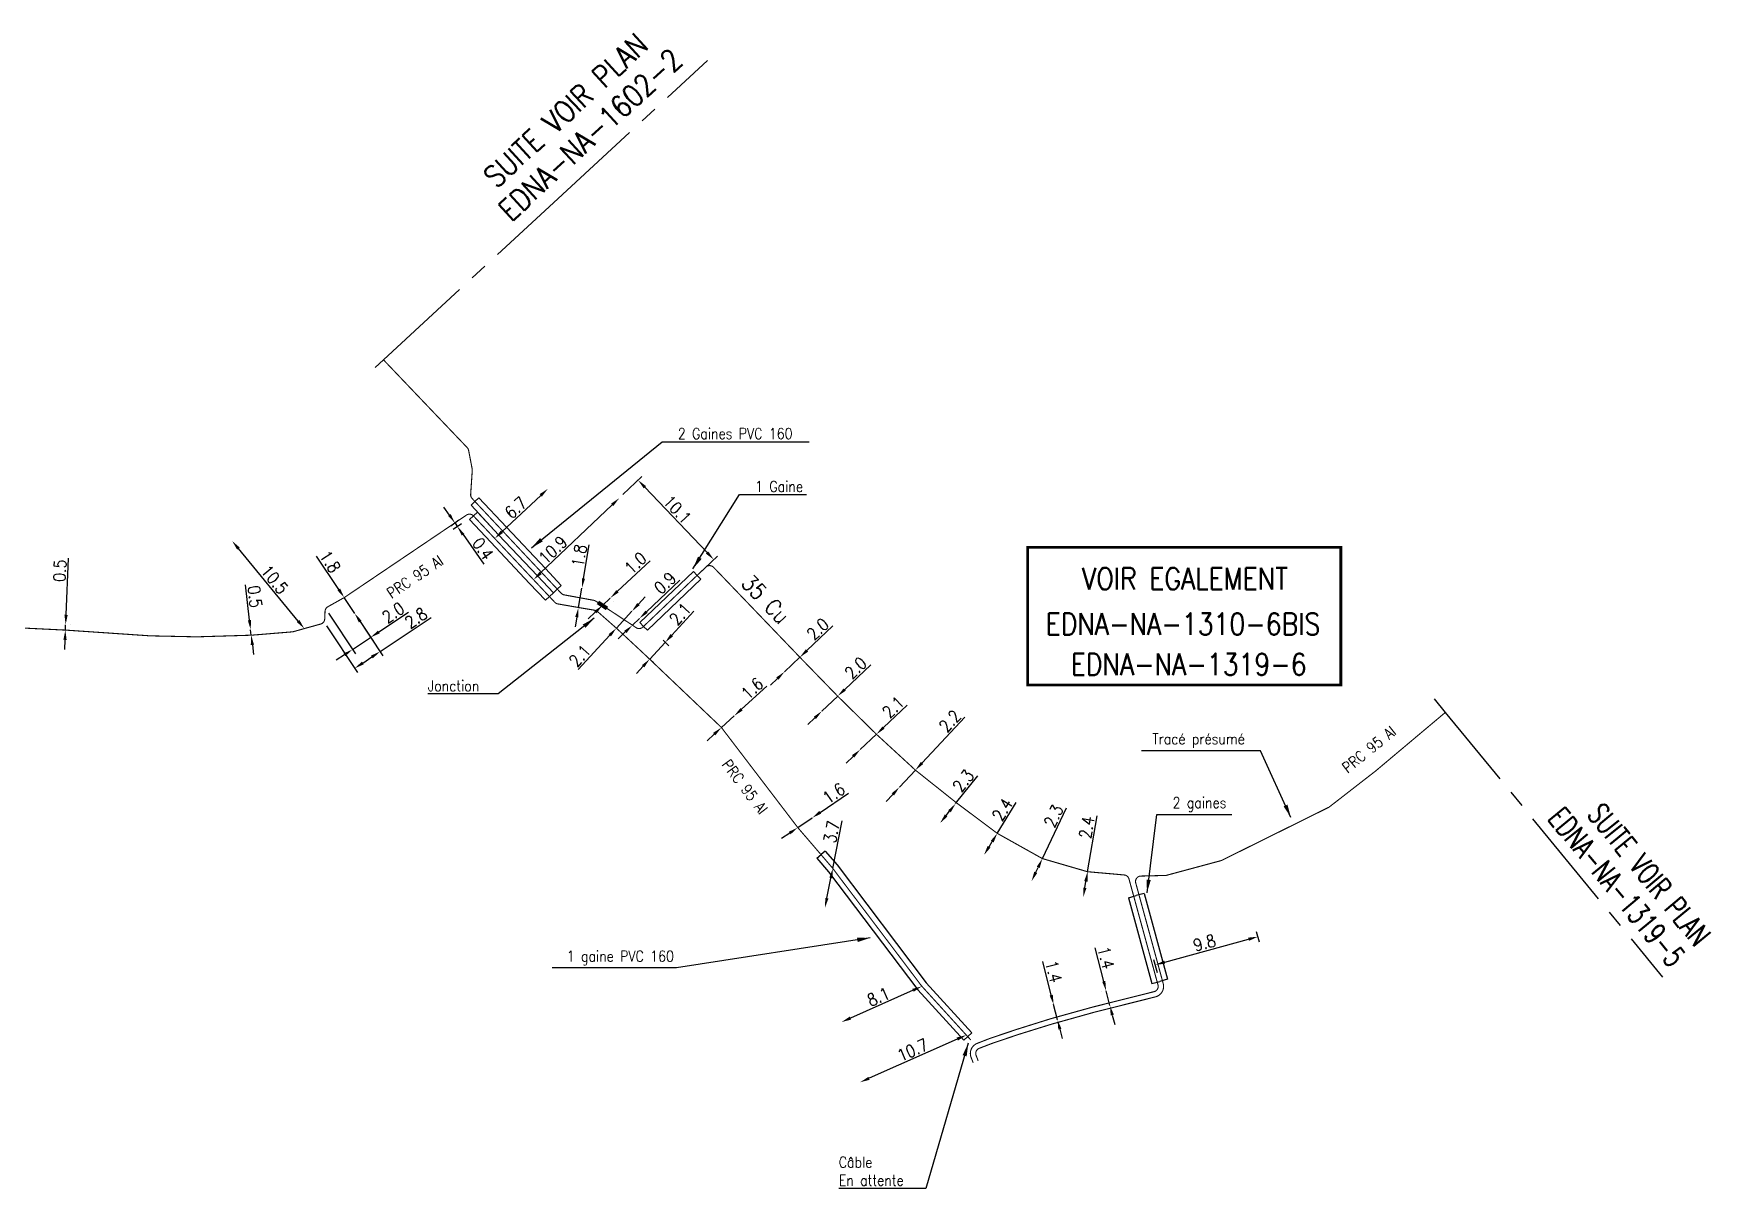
# Model space of a CAD drawing. Header units: millimetres. Extents: x 184004 to 185003, y 127000 to 127739.
# Drawn here: x 184156.8 to 184311.2, y 127439.4 to 127545.7 of the extents above; entities that cross this region are included whole.
import ezdxf
from ezdxf.enums import TextEntityAlignment as Align

# ---------------------------------------------------------------- set-up
doc = ezdxf.new("R2010")
doc.units = ezdxf.units.MM
doc.header["$PDMODE"] = 34
doc.linetypes.add('CENTER2', pattern=[28.575, 19.05, -3.175, 3.175, -3.175])
doc.layers.get('0').update_dxf_attribs({"linetype": 'CONTINUOUS'})
doc.layers.get('Defpoints').update_dxf_attribs({"linetype": 'CONTINUOUS'})
for name, color, linetype in [('M_120', 5, 'M_ST_13'), ('M_300', 7, 'CONTINUOUS'), ('M_400', 7, 'CONTINUOUS'), ('M_930', 7, 'CONTINUOUS')]:
    doc.layers.add(name, color=color, linetype=linetype)
doc.styles.get("Standard").update_dxf_attribs({"font": 'romans.shx', "width": 0.85})
doc.linetypes.add('M_ST_13', pattern='A,5,-0.3,["oo",Standard,S=1.5,R=0,X=0,Y=-0.5],-3', length=8.3)
doc.dimstyles.get("Standard").update_dxf_attribs({"dimtxt": 1.5, "dimasz": 1.2, "dimexe": 0.625, "dimexo": 0.625, "dimgap": 0.25, "dimtad": 1, "dimdec": 1, "dimzin": 0, "dimdsep": 46, "dimtxsty": 'Standard', "dimcen": -0.5, "dimadec": 0, "dimazin": 0, "dimtfac": 1, "dimtdec": 1, "dimtmove": 0, "dimatfit": 3, "dimfxl": 1, "dimtolj": 1, "dimtzin": 0, "dimarcsym": 0})

# ---------------------------------------------------------------- blocks, each defined once
blk = doc.blocks.new('M_300_03')
at = {"color": 0, "linetype": 'Continuous'}
blk.add_solid([(-0.5, 0.1875), (-0.5, -0.1875), (0.5, 0.1875), (0.5, -0.1875)], dxfattribs=at)
at = {"color": 0, "linetype": 'Continuous', "width": 0.75, "flags": 3}
for tag, p in [('DEF_LEG', (0, -5)), ('DEF_COUP', (0, -7.5)), ('DEF_TYPE', (0, -10))]:
    blk.add_attdef(tag, text='', height=1.2, dxfattribs=at).set_placement(p, align=Align.MIDDLE)
blk = doc.blocks.new('*D0')
at = {"layer": 'Defpoints', "color": 0, "linetype": 'Continuous', "transparency": 16777216}
for p in [(184209.87, 127493.71), (184209.87, 127493.71), (184209.15, 127493.03)]:
    blk.add_point(p, dxfattribs=at)
at = {"layer": 'M_120', "color": 0, "linetype": 'Continuous', "lineweight": -2, "transparency": 16777216}
for p, q in [((184210.53, 127494.33), (184213.53, 127497.15)), ((184209.15, 127493.03), (184209.87, 127493.71)), ((184208.49, 127492.41), (184207.83, 127491.79)), ((184209.47, 127492.68), (184209.47, 127492.68)), ((184210.19, 127493.37), (184210.19, 127493.37))]:
    blk.add_line(p, q, dxfattribs=at)
at = {"layer": 'M_120', "color": 0, "linetype": 'Continuous', "transparency": 16777216}
for points in [[(184210.43, 127494.44), (184210.63, 127494.22), (184209.87, 127493.71)], [(184208.39, 127492.52), (184208.59, 127492.3), (184209.15, 127493.03)]]:
    blk.add_solid(points, dxfattribs=at)
at = {"layer": 'M_120', "color": 0, "linetype": 'Continuous', "transparency": 16777216, "insert": (184212.2, 127496.93), "char_height": 1.125, "attachment_point": 5, "rotation": 43.2666}
blk.add_mtext('\\A1;1.0', dxfattribs=at)
blk = doc.blocks.new('*D1')
at = {"layer": 'Defpoints', "color": 0, "linetype": 'Continuous', "transparency": 16777216}
for p in [(184211.91, 127491.21), (184212.56, 127491.83), (184212.56, 127491.83)]:
    blk.add_point(p, dxfattribs=at)
at = {"layer": 'M_120', "color": 0, "linetype": 'Continuous', "lineweight": -2, "transparency": 16777216}
for p, q in [((184213.21, 127492.45), (184216.27, 127495.36)), ((184211.25, 127490.59), (184210.6, 127489.97)), ((184211.91, 127491.21), (184212.56, 127491.83))]:
    blk.add_line(p, q, dxfattribs=at)
at = {"layer": 'M_120', "color": 0, "linetype": 'Continuous', "transparency": 16777216}
for points in [[(184213.11, 127492.56), (184213.31, 127492.34), (184212.56, 127491.83)], [(184211.15, 127490.7), (184211.36, 127490.48), (184211.91, 127491.21)]]:
    blk.add_solid(points, dxfattribs=at)
at = {"layer": 'M_120', "color": 0, "linetype": 'Continuous', "transparency": 16777216, "insert": (184214.91, 127495.1), "char_height": 1.125, "attachment_point": 5, "rotation": 43.5839}
blk.add_mtext('\\A1;0.9', dxfattribs=at)
blk = doc.blocks.new('*D2')
at = {"layer": 'Defpoints', "color": 0, "linetype": 'Continuous', "transparency": 16777216}
for p in [(184227.33, 127488.26), (184225.91, 127486.92), (184225.91, 127486.92)]:
    blk.add_point(p, dxfattribs=at)
at = {"layer": 'M_120', "color": 0, "linetype": 'Continuous', "lineweight": -2, "transparency": 16777216}
for p, q in [((184227.98, 127488.88), (184230.36, 127491.14)), ((184225.91, 127486.92), (184227.33, 127488.26)), ((184225.26, 127486.3), (184224.61, 127485.68))]:
    blk.add_line(p, q, dxfattribs=at)
at = {"layer": 'M_120', "color": 0, "linetype": 'Continuous', "transparency": 16777216}
for points in [[(184227.88, 127488.99), (184228.09, 127488.77), (184227.33, 127488.26)], [(184225.16, 127486.41), (184225.36, 127486.19), (184225.91, 127486.92)]]:
    blk.add_solid(points, dxfattribs=at)
at = {"layer": 'M_120', "color": 0, "linetype": 'Continuous', "transparency": 16777216, "insert": (184228.98, 127490.86), "char_height": 1.125, "attachment_point": 5, "rotation": 43.4682}
blk.add_mtext('\\A1;2.0', dxfattribs=at)
blk = doc.blocks.new('*D3')
at = {"layer": 'Defpoints', "color": 0, "linetype": 'Continuous', "transparency": 16777216}
for p in [(184230.81, 127484.68), (184229.36, 127483.3), (184229.36, 127483.3)]:
    blk.add_point(p, dxfattribs=at)
at = {"layer": 'M_120', "color": 0, "linetype": 'Continuous', "lineweight": -2, "transparency": 16777216}
for p, q in [((184231.47, 127485.3), (184233.85, 127487.55)), ((184229.36, 127483.3), (184230.81, 127484.68)), ((184228.71, 127482.68), (184228.06, 127482.06))]:
    blk.add_line(p, q, dxfattribs=at)
at = {"layer": 'M_120', "color": 0, "linetype": 'Continuous', "transparency": 16777216}
for points in [[(184231.36, 127485.4), (184231.57, 127485.19), (184230.81, 127484.68)], [(184228.61, 127482.79), (184228.81, 127482.57), (184229.36, 127483.3)]]:
    blk.add_solid(points, dxfattribs=at)
at = {"layer": 'M_120', "color": 0, "linetype": 'Continuous', "transparency": 16777216, "insert": (184232.47, 127487.28), "char_height": 1.125, "attachment_point": 5, "rotation": 43.4682}
blk.add_mtext('\\A1;2.0', dxfattribs=at)
blk = doc.blocks.new('*D4')
at = {"layer": 'Defpoints', "color": 0, "linetype": 'Continuous', "transparency": 16777216}
for p in [(184234.38, 127481.17), (184232.89, 127479.76), (184232.89, 127479.76)]:
    blk.add_point(p, dxfattribs=at)
at = {"layer": 'M_120', "color": 0, "linetype": 'Continuous', "lineweight": -2, "transparency": 16777216}
for p, q in [((184235.03, 127481.79), (184237.21, 127483.85)), ((184232.89, 127479.76), (184234.38, 127481.17)), ((184232.24, 127479.14), (184231.58, 127478.52))]:
    blk.add_line(p, q, dxfattribs=at)
at = {"layer": 'M_120', "color": 0, "linetype": 'Continuous', "transparency": 16777216}
for points in [[(184234.93, 127481.89), (184235.13, 127481.68), (184234.38, 127481.17)], [(184232.13, 127479.25), (184232.34, 127479.03), (184232.89, 127479.76)]]:
    blk.add_solid(points, dxfattribs=at)
at = {"layer": 'M_120', "color": 0, "linetype": 'Continuous', "transparency": 16777216, "insert": (184235.93, 127483.67), "char_height": 1.125, "attachment_point": 5, "rotation": 43.4682}
blk.add_mtext('\\A1;2.1', dxfattribs=at)
blk = doc.blocks.new('*D5')
at = {"layer": 'Defpoints', "color": 0, "linetype": 'Continuous', "transparency": 16777216}
for p in [(184237.97, 127477.87), (184236.5, 127476.3), (184236.5, 127476.3)]:
    blk.add_point(p, dxfattribs=at)
at = {"layer": 'M_120', "color": 0, "linetype": 'Continuous', "lineweight": -2, "transparency": 16777216}
for p, q in [((184238.58, 127478.53), (184242.51, 127482.75)), ((184236.5, 127476.3), (184237.97, 127477.87)), ((184235.89, 127475.64), (184235.27, 127474.98))]:
    blk.add_line(p, q, dxfattribs=at)
at = {"layer": 'M_120', "color": 0, "linetype": 'Continuous', "transparency": 16777216}
for points in [[(184238.47, 127478.63), (184238.69, 127478.43), (184237.97, 127477.87)], [(184235.78, 127475.74), (184236, 127475.54), (184236.5, 127476.3)]]:
    blk.add_solid(points, dxfattribs=at)
at = {"layer": 'M_120', "color": 0, "linetype": 'Continuous', "transparency": 16777216, "insert": (184241.15, 127482.39), "char_height": 1.125, "attachment_point": 5, "rotation": 47.0204}
blk.add_mtext('\\A1;2.2', dxfattribs=at)
blk = doc.blocks.new('*D6')
at = {"layer": 'Defpoints', "color": 0, "linetype": 'Continuous', "transparency": 16777216}
for p in [(184241.67, 127474.79), (184240.24, 127472.99), (184240.24, 127472.99)]:
    blk.add_point(p, dxfattribs=at)
at = {"layer": 'M_120', "color": 0, "linetype": 'Continuous', "lineweight": -2, "transparency": 16777216}
for p, q in [((184241.67, 127474.79), (184243.71, 127477.35)), ((184240.8, 127473.69), (184241.11, 127474.08))]:
    blk.add_line(p, q, dxfattribs=at)
at = {"layer": 'M_120', "color": 0, "linetype": 'Continuous', "transparency": 16777216}
for points in [[(184240.68, 127473.79), (184240.92, 127473.6), (184240.24, 127472.99)], [(184241, 127474.18), (184241.23, 127473.99), (184241.67, 127474.79)]]:
    blk.add_solid(points, dxfattribs=at)
at = {"layer": 'M_120', "color": 0, "linetype": 'Continuous', "transparency": 16777216, "insert": (184242.39, 127476.89), "char_height": 1.125, "attachment_point": 5, "rotation": 51.4926}
blk.add_mtext('\\A1;2.3', dxfattribs=at)
blk = doc.blocks.new('*D7')
at = {"layer": 'Defpoints', "color": 0, "linetype": 'Continuous', "transparency": 16777216}
for p in [(184245.51, 127472.05), (184244.28, 127470.05), (184244.28, 127470.05)]:
    blk.add_point(p, dxfattribs=at)
at = {"layer": 'M_120', "color": 0, "linetype": 'Continuous', "lineweight": -2, "transparency": 16777216}
for p, q in [((184245.51, 127472.05), (184247.25, 127474.89)), ((184244.75, 127470.82), (184245.04, 127471.29))]:
    blk.add_line(p, q, dxfattribs=at)
at = {"layer": 'M_120', "color": 0, "linetype": 'Continuous', "transparency": 16777216}
for points in [[(184244.91, 127471.37), (184245.17, 127471.21), (184245.51, 127472.05)], [(184244.62, 127470.9), (184244.88, 127470.74), (184244.28, 127470.05)]]:
    blk.add_solid(points, dxfattribs=at)
at = {"layer": 'M_120', "color": 0, "linetype": 'Continuous', "transparency": 16777216, "insert": (184245.98, 127474.25), "char_height": 1.125, "attachment_point": 5, "rotation": 58.4213}
blk.add_mtext('\\A1;2.4', dxfattribs=at)
blk = doc.blocks.new('*D8')
at = {"layer": 'Defpoints', "color": 0, "linetype": 'Continuous', "transparency": 16777216}
for p in [(184249.66, 127469.73), (184248.67, 127467.65), (184248.67, 127467.65)]:
    blk.add_point(p, dxfattribs=at)
at = {"layer": 'M_120', "color": 0, "linetype": 'Continuous', "lineweight": -2, "transparency": 16777216}
for p, q in [((184249.66, 127469.73), (184251.89, 127474.4)), ((184249.05, 127468.47), (184249.27, 127468.92))]:
    blk.add_line(p, q, dxfattribs=at)
at = {"layer": 'M_120', "color": 0, "linetype": 'Continuous', "transparency": 16777216}
for points in [[(184249.14, 127468.98), (184249.41, 127468.85), (184249.66, 127469.73)], [(184248.92, 127468.53), (184249.19, 127468.4), (184248.67, 127467.65)]]:
    blk.add_solid(points, dxfattribs=at)
at = {"layer": 'M_120', "color": 0, "linetype": 'Continuous', "transparency": 16777216, "insert": (184250.7, 127473.65), "char_height": 1.125, "attachment_point": 5, "rotation": 64.4255}
blk.add_mtext('\\A1;2.3', dxfattribs=at)
blk = doc.blocks.new('*D9')
at = {"layer": 'Defpoints', "color": 0, "linetype": 'Continuous', "transparency": 16777216}
for p in [(184253.82, 127468.52), (184253.42, 127466.15), (184253.42, 127466.15)]:
    blk.add_point(p, dxfattribs=at)
at = {"layer": 'M_120', "color": 0, "linetype": 'Continuous', "lineweight": -2, "transparency": 16777216}
for p, q in [((184253.82, 127468.52), (184254.7, 127473.67)), ((184253.57, 127467.04), (184253.67, 127467.63))]:
    blk.add_line(p, q, dxfattribs=at)
at = {"layer": 'M_120', "color": 0, "linetype": 'Continuous', "transparency": 16777216}
for points in [[(184253.52, 127467.66), (184253.82, 127467.6), (184253.82, 127468.52)], [(184253.42, 127467.06), (184253.72, 127467.01), (184253.42, 127466.15)]]:
    blk.add_solid(points, dxfattribs=at)
at = {"layer": 'M_120', "color": 0, "linetype": 'Continuous', "transparency": 16777216, "insert": (184253.75, 127472.6), "char_height": 1.125, "attachment_point": 5, "rotation": 80.34}
blk.add_mtext('\\A1;2.4', dxfattribs=at)
blk = doc.blocks.new('*D10')
at = {"layer": 'Defpoints', "color": 0, "linetype": 'Continuous', "transparency": 16777216}
for p in [(184212.43, 127504.56), (184210.7, 127502.91), (184217.66, 127495.6)]:
    blk.add_point(p, dxfattribs=at)
at = {"layer": 'M_120', "color": 0, "linetype": 'Continuous', "lineweight": -2, "transparency": 16777216}
for p, q in [((184211.04, 127503.24), (184212.77, 127504.89)), ((184218.78, 127497.9), (184213.05, 127503.91)), ((184218, 127495.92), (184219.74, 127497.57))]:
    blk.add_line(p, q, dxfattribs=at)
at = {"layer": 'M_120', "color": 0, "linetype": 'Continuous', "transparency": 16777216}
for points in [[(184213.16, 127504.02), (184212.95, 127503.81), (184212.43, 127504.56)], [(184218.89, 127498), (184218.67, 127497.8), (184219.4, 127497.25)]]:
    blk.add_solid(points, dxfattribs=at)
at = {"layer": 'M_120', "color": 0, "linetype": 'Continuous', "transparency": 16777216, "insert": (184216.05, 127501.86), "char_height": 1.125, "attachment_point": 5, "rotation": 313.5839}
blk.add_mtext('\\A1;10.1', dxfattribs=at)
blk = doc.blocks.new('*D11')
at = {"layer": 'Defpoints', "color": 0, "linetype": 'Continuous', "transparency": 16777216}
for p in [(184250.7, 127456.29), (184250.7, 127456.29), (184251.05, 127454.9)]:
    blk.add_point(p, dxfattribs=at)
at = {"layer": 'M_120', "color": 0, "linetype": 'Continuous', "lineweight": -2, "transparency": 16777216}
for p, q in [((184250.48, 127457.16), (184249.69, 127460.25)), ((184251.05, 127454.9), (184250.7, 127456.29)), ((184251.27, 127454.03), (184251.5, 127453.16))]:
    blk.add_line(p, q, dxfattribs=at)
at = {"layer": 'M_120', "color": 0, "linetype": 'Continuous', "transparency": 16777216}
for points in [[(184250.62, 127457.2), (184250.33, 127457.12), (184250.7, 127456.29)], [(184251.42, 127454.07), (184251.13, 127453.99), (184251.05, 127454.9)]]:
    blk.add_solid(points, dxfattribs=at)
at = {"layer": 'M_120', "color": 0, "linetype": 'Continuous', "transparency": 16777216, "insert": (184250.7, 127459.33), "char_height": 1.125, "attachment_point": 5, "rotation": 284.2939}
blk.add_mtext('\\A1;1.4', dxfattribs=at)
blk = doc.blocks.new('*D12')
at = {"layer": 'Defpoints', "color": 0, "linetype": 'Continuous', "transparency": 16777216}
for p in [(184255.53, 127457.56), (184255.53, 127457.56), (184255.88, 127456.2)]:
    blk.add_point(p, dxfattribs=at)
at = {"layer": 'M_120', "color": 0, "linetype": 'Continuous', "lineweight": -2, "transparency": 16777216}
for p, q in [((184255.31, 127458.43), (184254.52, 127461.52)), ((184255.08, 127457.45), (184255.08, 127457.45)), ((184255.88, 127456.2), (184255.53, 127457.56)), ((184256.1, 127455.33), (184256.32, 127454.46))]:
    blk.add_line(p, q, dxfattribs=at)
at = {"layer": 'M_120', "color": 0, "linetype": 'Continuous', "transparency": 16777216}
for points in [[(184255.46, 127458.47), (184255.17, 127458.4), (184255.53, 127457.56)], [(184256.25, 127455.37), (184255.96, 127455.29), (184255.88, 127456.2)]]:
    blk.add_solid(points, dxfattribs=at)
at = {"layer": 'M_120', "color": 0, "linetype": 'Continuous', "transparency": 16777216, "insert": (184255.53, 127460.6), "char_height": 1.125, "attachment_point": 5, "rotation": 284.2939}
blk.add_mtext('\\A1;1.4', dxfattribs=at)
blk = doc.blocks.new('*D13')
at = {"layer": 'Defpoints', "color": 0, "linetype": 'Continuous', "transparency": 16777216}
for p in [(184269.52, 127462.54), (184269.78, 127461.58), (184260.39, 127458.74)]:
    blk.add_point(p, dxfattribs=at)
at = {"layer": 'M_120', "color": 0, "linetype": 'Continuous', "lineweight": -2, "transparency": 16777216}
for p, q in [((184269.66, 127462.03), (184269.39, 127462.99)), ((184260.93, 127460.19), (184268.65, 127462.3)), ((184260.27, 127459.2), (184259.94, 127460.41))]:
    blk.add_line(p, q, dxfattribs=at)
at = {"layer": 'M_120', "color": 0, "linetype": 'Continuous', "transparency": 16777216}
for points in [[(184268.61, 127462.45), (184268.69, 127462.16), (184269.52, 127462.54)], [(184260.89, 127460.34), (184260.97, 127460.05), (184260.06, 127459.95)]]:
    blk.add_solid(points, dxfattribs=at)
at = {"layer": 'M_120', "color": 0, "linetype": 'Continuous', "transparency": 16777216, "insert": (184264.59, 127461.97), "char_height": 1.125, "attachment_point": 5, "rotation": 15.3145}
blk.add_mtext('\\A1;9.8', dxfattribs=at)
blk = doc.blocks.new('*D66')
at = {"layer": 'Defpoints', "color": 0, "linetype": 'Continuous', "transparency": 16777216}
for p in [(184238.57, 127457.97), (184231.17, 127454.68), (184231.17, 127454.68)]:
    blk.add_point(p, dxfattribs=at)
at = {"layer": 'M_120', "color": 0, "linetype": 'Continuous', "lineweight": -2, "transparency": 16777216}
blk.add_line((184237.75, 127457.61), (184231.99, 127455.05), dxfattribs=at)
at = {"layer": 'M_120', "color": 0, "linetype": 'Continuous', "transparency": 16777216}
for points in [[(184237.68, 127457.74), (184237.81, 127457.47), (184238.57, 127457.97)], [(184231.93, 127455.19), (184232.05, 127454.91), (184231.17, 127454.68)]]:
    blk.add_solid(points, dxfattribs=at)
at = {"layer": 'M_120', "color": 0, "linetype": 'Continuous', "transparency": 16777216, "insert": (184234.56, 127457.01), "char_height": 1.125, "attachment_point": 5, "rotation": 23.9561}
blk.add_mtext('\\A1;8.1', dxfattribs=at)
blk = doc.blocks.new('*D67')
at = {"layer": 'Defpoints', "color": 0, "linetype": 'Continuous', "transparency": 16777216}
for p in [(184230.36, 127468.83), (184229.64, 127465.2), (184229.64, 127465.2)]:
    blk.add_point(p, dxfattribs=at)
at = {"layer": 'M_120', "color": 0, "linetype": 'Continuous', "lineweight": -2, "transparency": 16777216}
for p, q in [((184230.36, 127468.83), (184231.23, 127473.21)), ((184229.81, 127466.08), (184230.18, 127467.94))]:
    blk.add_line(p, q, dxfattribs=at)
at = {"layer": 'M_120', "color": 0, "linetype": 'Continuous', "transparency": 16777216}
for points in [[(184230.04, 127467.97), (184230.33, 127467.91), (184230.36, 127468.83)], [(184229.67, 127466.11), (184229.96, 127466.05), (184229.64, 127465.2)]]:
    blk.add_solid(points, dxfattribs=at)
at = {"layer": 'M_120', "color": 0, "linetype": 'Continuous', "transparency": 16777216, "insert": (184230.26, 127472.19), "char_height": 1.125, "attachment_point": 5, "rotation": 78.7528}
blk.add_mtext('\\A1;3.7', dxfattribs=at)
blk = doc.blocks.new('*D68')
at = {"layer": 'Defpoints', "color": 0, "linetype": 'Continuous', "transparency": 16777216}
for p in [(184228.46, 127473.48), (184228.46, 127473.48), (184227.14, 127472.58)]:
    blk.add_point(p, dxfattribs=at)
at = {"layer": 'M_120', "color": 0, "linetype": 'Continuous', "lineweight": -2, "transparency": 16777216}
for p, q in [((184229.21, 127473.98), (184231.81, 127475.74)), ((184227.14, 127472.58), (184228.46, 127473.48)), ((184226.39, 127472.08), (184225.64, 127471.58))]:
    blk.add_line(p, q, dxfattribs=at)
at = {"layer": 'M_120', "color": 0, "linetype": 'Continuous', "transparency": 16777216}
for points in [[(184229.12, 127474.11), (184229.29, 127473.86), (184228.46, 127473.48)], [(184226.31, 127472.2), (184226.47, 127471.96), (184227.14, 127472.58)]]:
    blk.add_solid(points, dxfattribs=at)
at = {"layer": 'M_120', "color": 0, "linetype": 'Continuous', "transparency": 16777216, "insert": (184230.46, 127475.73), "char_height": 1.125, "attachment_point": 5, "rotation": 34.023}
blk.add_mtext('\\A1;1.6', dxfattribs=at)
blk = doc.blocks.new('*D69')
at = {"layer": 'Defpoints', "color": 0, "linetype": 'Continuous', "transparency": 16777216}
for p in [(184221.29, 127482.87), (184221.29, 127482.87), (184220.11, 127481.79)]:
    blk.add_point(p, dxfattribs=at)
at = {"layer": 'M_120', "color": 0, "linetype": 'Continuous', "lineweight": -2, "transparency": 16777216}
for p, q in [((184221.96, 127483.47), (184224.28, 127485.59)), ((184220.11, 127481.79), (184221.29, 127482.87)), ((184219.44, 127481.19), (184218.78, 127480.58))]:
    blk.add_line(p, q, dxfattribs=at)
at = {"layer": 'M_120', "color": 0, "linetype": 'Continuous', "transparency": 16777216}
for points in [[(184221.86, 127483.58), (184222.06, 127483.36), (184221.29, 127482.87)], [(184219.34, 127481.3), (184219.54, 127481.07), (184220.11, 127481.79)]]:
    blk.add_solid(points, dxfattribs=at)
at = {"layer": 'M_120', "color": 0, "linetype": 'Continuous', "transparency": 16777216, "insert": (184222.95, 127485.39), "char_height": 1.125, "attachment_point": 5, "rotation": 42.2802}
blk.add_mtext('\\A1;1.6', dxfattribs=at)
blk = doc.blocks.new('*D70')
at = {"layer": 'Defpoints', "color": 0, "linetype": 'Continuous', "transparency": 16777216}
for p in [(184242.66, 127453.48), (184232.88, 127449.14), (184232.88, 127449.14)]:
    blk.add_point(p, dxfattribs=at)
at = {"layer": 'M_120', "color": 0, "linetype": 'Continuous', "lineweight": -2, "transparency": 16777216}
blk.add_line((184241.83, 127453.12), (184233.7, 127449.51), dxfattribs=at)
at = {"layer": 'M_120', "color": 0, "linetype": 'Continuous', "transparency": 16777216}
for points in [[(184241.77, 127453.26), (184241.89, 127452.98), (184242.66, 127453.48)], [(184233.64, 127449.64), (184233.76, 127449.37), (184232.88, 127449.14)]]:
    blk.add_solid(points, dxfattribs=at)
at = {"layer": 'M_120', "color": 0, "linetype": 'Continuous', "transparency": 16777216, "insert": (184237.71, 127452.11), "char_height": 1.125, "attachment_point": 5, "rotation": 23.9561}
blk.add_mtext('\\A1;10.7', dxfattribs=at)
blk = doc.blocks.new('*D71')
at = {"layer": 'Defpoints', "color": 0, "linetype": 'Continuous', "transparency": 16777216}
for p in [(184214.38, 127490.13), (184214.93, 127489.63), (184212.96, 127488.59)]:
    blk.add_point(p, dxfattribs=at)
at = {"layer": 'M_120', "color": 0, "linetype": 'Continuous', "lineweight": -2, "transparency": 16777216}
for p, q in [((184215.54, 127490.3), (184217.57, 127492.51)), ((184213.5, 127488.09), (184214.93, 127489.63)), ((184214.73, 127489.82), (184215.27, 127489.32)), ((184212.89, 127487.43), (184212.28, 127486.76)), ((184213.3, 127488.27), (184213.85, 127487.77))]:
    blk.add_line(p, q, dxfattribs=at)
at = {"layer": 'M_120', "color": 0, "linetype": 'Continuous', "transparency": 16777216}
for points in [[(184215.42, 127490.4), (184215.65, 127490.19), (184214.93, 127489.63)], [(184212.78, 127487.53), (184213, 127487.33), (184213.5, 127488.09)]]:
    blk.add_solid(points, dxfattribs=at)
at = {"layer": 'M_120', "color": 0, "linetype": 'Continuous', "transparency": 16777216, "insert": (184216.31, 127492.24), "char_height": 1.125, "attachment_point": 5, "rotation": 47.36}
blk.add_mtext('\\A1;2.1', dxfattribs=at)
blk = doc.blocks.new('*D72')
at = {"layer": 'Defpoints', "color": 0, "linetype": 'Continuous', "transparency": 16777216}
for p in [(184211.86, 127492.49), (184211.86, 127492.49), (184210.43, 127490.94)]:
    blk.add_point(p, dxfattribs=at)
at = {"layer": 'M_120', "color": 0, "linetype": 'Continuous', "lineweight": -2, "transparency": 16777216}
for p, q in [((184212.46, 127493.15), (184213.07, 127493.81)), ((184211.86, 127492.49), (184210.43, 127490.94)), ((184209.82, 127490.28), (184206.91, 127487.12))]:
    blk.add_line(p, q, dxfattribs=at)
at = {"layer": 'M_120', "color": 0, "linetype": 'Continuous', "transparency": 16777216}
for points in [[(184212.35, 127493.25), (184212.57, 127493.05), (184211.86, 127492.49)], [(184209.71, 127490.38), (184209.93, 127490.18), (184210.43, 127490.94)]]:
    blk.add_solid(points, dxfattribs=at)
at = {"layer": 'M_120', "color": 0, "linetype": 'Continuous', "transparency": 16777216, "insert": (184207.07, 127488.4), "char_height": 1.125, "attachment_point": 5, "rotation": 47.36}
blk.add_mtext('\\A1;2.1', dxfattribs=at)
blk = doc.blocks.new('*D73')
at = {"layer": 'Defpoints', "color": 0, "linetype": 'Continuous', "transparency": 16777216}
for p in [(184204.12, 127503.77), (184204.12, 127503.77), (184199.23, 127499.19)]:
    blk.add_point(p, dxfattribs=at)
at = {"layer": 'M_120', "color": 0, "linetype": 'Continuous', "lineweight": -2, "transparency": 16777216}
blk.add_line((184199.89, 127499.81), (184203.47, 127503.16), dxfattribs=at)
at = {"layer": 'M_120', "color": 0, "linetype": 'Continuous', "transparency": 16777216}
for points in [[(184203.36, 127503.27), (184203.57, 127503.05), (184204.12, 127503.77)], [(184199.79, 127499.92), (184199.99, 127499.7), (184199.23, 127499.19)]]:
    blk.add_solid(points, dxfattribs=at)
at = {"layer": 'M_120', "color": 0, "linetype": 'Continuous', "transparency": 16777216, "insert": (184201.16, 127502.03), "char_height": 1.125, "attachment_point": 5, "rotation": 43.098}
blk.add_mtext('\\A1;6.7', dxfattribs=at)
blk = doc.blocks.new('*D74')
at = {"layer": 'Defpoints', "color": 0, "linetype": 'Continuous', "transparency": 16777216}
for p in [(184210.7, 127502.91), (184210.7, 127502.91), (184202.8, 127495.4)]:
    blk.add_point(p, dxfattribs=at)
at = {"layer": 'M_120', "color": 0, "linetype": 'Continuous', "lineweight": -2, "transparency": 16777216}
blk.add_line((184203.45, 127496.02), (184210.05, 127502.29), dxfattribs=at)
at = {"layer": 'M_120', "color": 0, "linetype": 'Continuous', "transparency": 16777216}
for points in [[(184209.94, 127502.4), (184210.15, 127502.18), (184210.7, 127502.91)], [(184203.35, 127496.13), (184203.56, 127495.91), (184202.8, 127495.4)]]:
    blk.add_solid(points, dxfattribs=at)
at = {"layer": 'M_120', "color": 0, "linetype": 'Continuous', "transparency": 16777216, "insert": (184204.59, 127498.14), "char_height": 1.125, "attachment_point": 5, "rotation": 43.5839}
blk.add_mtext('\\A1;10.9', dxfattribs=at)
blk = doc.blocks.new('*D75')
at = {"layer": 'Defpoints', "color": 0, "linetype": 'Continuous', "transparency": 16777216}
for p in [(184196.32, 127501.14), (184195.79, 127500.28), (184196.55, 127500.81)]:
    blk.add_point(p, dxfattribs=at)
at = {"layer": 'M_120', "color": 0, "linetype": 'Continuous', "lineweight": -2, "transparency": 16777216}
for p, q in [((184195.05, 127501.35), (184194.54, 127502.09)), ((184195.93, 127500.87), (184195.18, 127500.34)), ((184196.16, 127500.54), (184195.41, 127500.02)), ((184195.57, 127500.61), (184195.79, 127500.28)), ((184196.31, 127499.55), (184198.21, 127496.82))]:
    blk.add_line(p, q, dxfattribs=at)
at = {"layer": 'M_120', "color": 0, "linetype": 'Continuous', "transparency": 16777216}
for points in [[(184195.17, 127501.44), (184194.93, 127501.27), (184195.57, 127500.61)], [(184196.43, 127499.63), (184196.19, 127499.46), (184195.79, 127500.28)]]:
    blk.add_solid(points, dxfattribs=at)
at = {"layer": 'M_120', "color": 0, "linetype": 'Continuous', "transparency": 16777216, "insert": (184198.13, 127498.24), "char_height": 1.125, "attachment_point": 5, "rotation": 304.8504}
blk.add_mtext('\\A1;0.4', dxfattribs=at)
blk = doc.blocks.new('*D76')
at = {"layer": 'Defpoints', "color": 0, "linetype": 'Continuous', "transparency": 16777216}
for p in [(184185.37, 127493.75), (184186.33, 127492.3), (184186.33, 127492.3)]:
    blk.add_point(p, dxfattribs=at)
at = {"layer": 'M_120', "color": 0, "linetype": 'Continuous', "lineweight": -2, "transparency": 16777216}
for p, q in [((184184.87, 127494.5), (184182.82, 127497.58)), ((184186.33, 127492.3), (184185.37, 127493.75)), ((184186.83, 127491.55), (184187.33, 127490.8))]:
    blk.add_line(p, q, dxfattribs=at)
at = {"layer": 'M_120', "color": 0, "linetype": 'Continuous', "transparency": 16777216}
for points in [[(184184.99, 127494.59), (184184.74, 127494.42), (184185.37, 127493.75)], [(184186.96, 127491.63), (184186.71, 127491.46), (184186.33, 127492.3)]]:
    blk.add_solid(points, dxfattribs=at)
at = {"layer": 'M_120', "color": 0, "linetype": 'Continuous', "transparency": 16777216, "insert": (184184.07, 127497.06), "char_height": 1.125, "attachment_point": 5, "rotation": 303.5998}
blk.add_mtext('\\A1;1.8', dxfattribs=at)
blk = doc.blocks.new('*D77')
at = {"layer": 'Defpoints', "color": 0, "linetype": 'Continuous', "transparency": 16777216}
for p in [(184183.66, 127492.71), (184186.33, 127492.3), (184187.8, 127490.09)]:
    blk.add_point(p, dxfattribs=at)
at = {"layer": 'M_120', "color": 0, "linetype": 'Continuous', "lineweight": -2, "transparency": 16777216}
for p, q in [((184183.92, 127492.32), (184186.39, 127488.59)), ((184186.59, 127491.91), (184188.06, 127489.7)), ((184188.55, 127490.59), (184191.28, 127492.4)), ((184186.14, 127488.98), (184187.8, 127490.09)), ((184185.39, 127488.48), (184184.64, 127487.98))]:
    blk.add_line(p, q, dxfattribs=at)
at = {"layer": 'M_120', "color": 0, "linetype": 'Continuous', "transparency": 16777216}
for points in [[(184188.47, 127490.71), (184188.63, 127490.46), (184187.8, 127490.09)], [(184185.3, 127488.61), (184185.47, 127488.36), (184186.14, 127488.98)]]:
    blk.add_solid(points, dxfattribs=at)
at = {"layer": 'M_120', "color": 0, "linetype": 'Continuous', "transparency": 16777216, "insert": (184189.88, 127492.37), "char_height": 1.125, "attachment_point": 5, "rotation": 33.5998}
blk.add_mtext('\\A1;2.0', dxfattribs=at)
blk = doc.blocks.new('*D78')
at = {"layer": 'Defpoints', "color": 0, "linetype": 'Continuous', "transparency": 16777216}
for p in [(184186.33, 127492.3), (184183.48, 127491.53), (184188.67, 127488.79)]:
    blk.add_point(p, dxfattribs=at)
at = {"layer": 'M_120', "color": 0, "linetype": 'Continuous', "lineweight": -2, "transparency": 16777216}
for p, q in [((184186.59, 127491.91), (184188.93, 127488.39)), ((184188.67, 127488.79), (184193.38, 127491.91)), ((184183.74, 127491.14), (184186.59, 127486.85)), ((184187.08, 127487.73), (184187.92, 127488.29))]:
    blk.add_line(p, q, dxfattribs=at)
at = {"layer": 'M_120', "color": 0, "linetype": 'Continuous', "transparency": 16777216}
for points in [[(184187.83, 127488.41), (184188, 127488.16), (184188.67, 127488.79)], [(184187, 127487.86), (184187.17, 127487.61), (184186.33, 127487.24)]]:
    blk.add_solid(points, dxfattribs=at)
at = {"layer": 'M_120', "color": 0, "linetype": 'Continuous', "transparency": 16777216, "insert": (184191.97, 127491.88), "char_height": 1.125, "attachment_point": 5, "rotation": 33.5998}
blk.add_mtext('\\A1;2.8', dxfattribs=at)
blk = doc.blocks.new('*D79')
at = {"layer": 'Defpoints', "color": 0, "linetype": 'Continuous', "transparency": 16777216}
for p in [(184175.05, 127498.96), (184175.05, 127498.96), (184181.69, 127490.9)]:
    blk.add_point(p, dxfattribs=at)
at = {"layer": 'M_120', "color": 0, "linetype": 'Continuous', "lineweight": -2, "transparency": 16777216}
blk.add_line((184181.12, 127491.59), (184175.62, 127498.27), dxfattribs=at)
at = {"layer": 'M_120', "color": 0, "linetype": 'Continuous', "transparency": 16777216}
for points in [[(184175.74, 127498.36), (184175.5, 127498.17), (184175.05, 127498.96)], [(184181.24, 127491.69), (184181, 127491.5), (184181.69, 127490.9)]]:
    blk.add_solid(points, dxfattribs=at)
at = {"layer": 'M_120', "color": 0, "linetype": 'Continuous', "transparency": 16777216, "insert": (184178.95, 127495.41), "char_height": 1.125, "attachment_point": 5, "rotation": 309.4901}
blk.add_mtext('\\A1;10.5', dxfattribs=at)
blk = doc.blocks.new('*D80')
at = {"layer": 'Defpoints', "color": 0, "linetype": 'Continuous', "transparency": 16777216}
for p in [(184176.75, 127490.79), (184176.75, 127490.79), (184176.8, 127490.29)]:
    blk.add_point(p, dxfattribs=at)
at = {"layer": 'M_120', "color": 0, "linetype": 'Continuous', "lineweight": -2, "transparency": 16777216}
for p, q in [((184176.64, 127491.68), (184176.26, 127494.94)), ((184176.8, 127490.29), (184176.75, 127490.79)), ((184176.91, 127489.4), (184177.01, 127488.5))]:
    blk.add_line(p, q, dxfattribs=at)
at = {"layer": 'M_120', "color": 0, "linetype": 'Continuous', "transparency": 16777216}
for points in [[(184176.79, 127491.7), (184176.49, 127491.66), (184176.75, 127490.79)], [(184177.06, 127489.41), (184176.76, 127489.38), (184176.8, 127490.29)]]:
    blk.add_solid(points, dxfattribs=at)
at = {"layer": 'M_120', "color": 0, "linetype": 'Continuous', "transparency": 16777216, "insert": (184177.15, 127493.84), "char_height": 1.125, "attachment_point": 5, "rotation": 276.6311}
blk.add_mtext('\\A1;0.5', dxfattribs=at)
blk = doc.blocks.new('*D81')
at = {"layer": 'Defpoints', "color": 0, "linetype": 'Continuous', "transparency": 16777216}
for p in [(184159.69, 127490.76), (184159.71, 127491.26), (184159.71, 127491.26)]:
    blk.add_point(p, dxfattribs=at)
at = {"layer": 'M_120', "color": 0, "linetype": 'Continuous', "lineweight": -2, "transparency": 16777216}
for p, q in [((184159.75, 127492.16), (184159.97, 127497.39)), ((184159.69, 127490.76), (184159.71, 127491.26)), ((184160.16, 127490.74), (184160.16, 127490.74)), ((184160.18, 127491.24), (184160.18, 127491.24)), ((184159.65, 127489.86), (184159.61, 127488.96))]:
    blk.add_line(p, q, dxfattribs=at)
at = {"layer": 'M_120', "color": 0, "linetype": 'Continuous', "transparency": 16777216}
for points in [[(184159.6, 127492.17), (184159.9, 127492.15), (184159.71, 127491.26)], [(184159.5, 127489.87), (184159.8, 127489.86), (184159.69, 127490.76)]]:
    blk.add_solid(points, dxfattribs=at)
at = {"layer": 'M_120', "color": 0, "linetype": 'Continuous', "transparency": 16777216, "insert": (184159.17, 127496.23), "char_height": 1.125, "attachment_point": 5, "rotation": 87.569}
blk.add_mtext('\\A1;0.5', dxfattribs=at)
blk = doc.blocks.new('*D121')
at = {"layer": 'Defpoints', "color": 0, "linetype": 'Continuous', "transparency": 16777216}
for p in [(184207.25, 127494.62), (184207.25, 127494.62), (184206.94, 127492.84)]:
    blk.add_point(p, dxfattribs=at)
at = {"layer": 'M_120', "color": 0, "linetype": 'Continuous', "lineweight": -2, "transparency": 16777216}
for p, q in [((184207.4, 127495.5), (184207.92, 127498.6)), ((184206.94, 127492.84), (184207.25, 127494.62)), ((184206.79, 127491.95), (184206.64, 127491.07))]:
    blk.add_line(p, q, dxfattribs=at)
at = {"layer": 'M_120', "color": 0, "linetype": 'Continuous', "transparency": 16777216}
for points in [[(184207.25, 127495.53), (184207.54, 127495.48), (184207.25, 127494.62)], [(184206.64, 127491.98), (184206.94, 127491.93), (184206.94, 127492.84)]]:
    blk.add_solid(points, dxfattribs=at)
at = {"layer": 'M_120', "color": 0, "linetype": 'Continuous', "transparency": 16777216, "insert": (184207, 127497.62), "char_height": 1.125, "attachment_point": 5, "rotation": 80.3379}
blk.add_mtext('\\A1;1.8', dxfattribs=at)

msp = doc.modelspace()

# ---------------------------------------------------------------- linework, layer by layer
at = {"layer": 'M_120'}
msp.add_lwpolyline([(184188.98, 127515.64, 0.1, 0.1, 0), (184196.69, 127507.56, 0.1, 0.1, -0.144363), (184196.82, 127507.31, 0.1, 0.1, 0), (184197.15, 127505.6, 0.1, 0.1, -0.064061), (184197.16, 127505.48, 0.1, 0.1, 0), (184197.01, 127503.25, 0.1, 0.1, 0.208295), (184197.15, 127502.87, 0.1, 0.1, 0), (184197.41, 127502.59, 0.1, 0.1, 0), (184199.96, 127499.88, 0.1, 0.1, 0), (184203.53, 127496.08, 0.1, 0.1, 0), (184204.99, 127494.53, 0.1, 0.1, 0), (184205.35, 127494.15, 0.1, 0.1, 0.160084), (184205.63, 127494, 0.1, 0.1, 0), (184208.36, 127493.5, 0.1, 0.1, -0.100373), (184208.54, 127493.42, 0.1, 0.1, 0), (184209.15, 127493.03, 0.1, 0.1, 0), (184211.91, 127491.21, 0.1, 0.1, 0), (184212.25, 127490.98, 0.1, 0.1, 0.348638), (184212.87, 127491.04, 0.1, 0.1, 0), (184218.67, 127496.56, 0.1, 0.1, -0.412931), (184219.38, 127496.54, 0.1, 0.1, 0), (184227.33, 127488.26, 0.1, 0.1, 0), (184230.81, 127484.68, 0.1, 0.1, 0), (184234.38, 127481.17, 0.1, 0.1, 0), (184237.97, 127477.87, 0.1, 0.1, 0), (184241.74, 127474.87, 0.1, 0.1, 0), (184245.51, 127472.05, 0.1, 0.1, 0), (184249.66, 127469.73, 0.1, 0.1, 0), (184253.82, 127468.52, 0.1, 0.1, 0), (184256.21, 127468.31, 0.1, 0.1, 0), (184257.2, 127468.22, 0.1, 0.1, -0.313692), (184257.64, 127467.85, 0.1, 0.1, 0), (184260.31, 127458.1, 0.1, 0.1, -0.420474), (184259.95, 127457.48, 0.1, 0.1, 0), (184254.29, 127456.06, 0.1, 0.1, 0), (184250.37, 127454.97, 0.1, 0.1, 0), (184247.31, 127454.01, 0.1, 0.1, 0), (184244.84, 127453.18, 0.1, 0.1, 0), (184243.66, 127452.72, 0.1, 0.1, 0.414214), (184243.1, 127451.42, 0.1, 0.1, 0), (184243.29, 127450.94, 0, 0, 0)], format="xyseb", dxfattribs=at)
at = {"layer": 'M_120', "const_width": 0.1}
for points in [[(184243.07, 127453.03), (184242.79, 127453.34), (184242.66, 127453.48), (184238.58, 127457.96, -0.022807), (184238.55, 127457.99), (184230.37, 127468.81, 0.015378), (184230.35, 127468.84), (184229.28, 127470.09), (184227.14, 127472.58), (184220.13, 127481.76, 0.039627), (184220.08, 127481.82), (184212.96, 127488.59), (184210.43, 127490.94), (184208.69, 127492.47, 0.138517), (184208.44, 127492.59), (184206.94, 127492.84), (184205.04, 127493.17, -0.163259), (184204.76, 127493.32), (184204.26, 127493.85), (184202.8, 127495.4), (184199.23, 127499.19), (184197.27, 127501.27), (184197.27, 127501.27, 0.367601), (184196.63, 127501.35), (184196.32, 127501.14), (184185.38, 127493.76, -0.021228), (184185.34, 127493.74), (184183.86, 127492.91, 0.260103), (184183.6, 127492.5), (184183.57, 127491.78, -0.323335), (184183.21, 127491.32), (184181.69, 127490.9), (184180.7, 127490.62, -0.048484), (184180.6, 127490.6), (184176.82, 127490.29, -0.012847), (184176.79, 127490.29), (184171.8, 127490.14, -0.012951), (184171.77, 127490.14), (184167.53, 127490.23, -0.01146), (184167.51, 127490.23), (184159.7, 127490.76, 0.00477), (184159.69, 127490.76), (184144.1, 127491.52)], [(184243.75, 127451.12), (184243.56, 127451.61, -0.414214), (184243.84, 127452.26), (184245.01, 127452.71), (184247.46, 127453.54), (184250.52, 127454.49), (184254.42, 127455.58), (184260.07, 127457, 0.420474), (184260.79, 127458.23), (184258.26, 127467.49, -0.487003), (184258.73, 127468.12), (184261.06, 127468.18), (184266.15, 127469.55), (184276.06, 127474.46), (184280.35, 127477.79), (184286.77, 127483.18)]]:
    msp.add_lwpolyline(points, format="xyb", dxfattribs=at)
at = {"layer": 'M_400', "color": 7, "linetype": 'CONTINUOUS'}
for p, q in [((184197.77, 127502.93), (184197.41, 127502.59)), ((184197.77, 127502.93), (184200.32, 127500.22)), ((184196.91, 127500.93), (184197.27, 127501.27)), ((184197.05, 127502.25), (184197.41, 127502.59)), ((184197.05, 127502.25), (184199.59, 127499.54)), ((184197.64, 127501.62), (184197.27, 127501.27)), ((184197.64, 127501.62), (184199.59, 127499.54)), ((184196.91, 127500.93), (184198.87, 127498.85)), ((184200.32, 127500.22), (184203.89, 127496.43)), ((184198.87, 127498.85), (184202.44, 127495.05)), ((184199.59, 127499.54), (184203.17, 127495.74)), ((184199.59, 127499.54), (184203.17, 127495.74)), ((184202.44, 127495.05), (184203.9, 127493.5)), ((184203.17, 127495.74), (184204.63, 127494.19)), ((184203.17, 127495.74), (184204.63, 127494.19)), ((184203.89, 127496.43), (184205.35, 127494.87)), ((184212.6, 127491.47), (184217.53, 127496.16)), ((184213.29, 127490.74), (184218.22, 127495.44)), ((184217.53, 127496.16), (184217.87, 127495.8)), ((184218.22, 127495.44), (184217.87, 127495.8)), ((184203.9, 127493.5), (184204.26, 127493.85)), ((184204.63, 127494.19), (184204.26, 127493.85)), ((184204.63, 127494.19), (184204.99, 127494.53)), ((184205.35, 127494.87), (184204.99, 127494.53)), ((184212.6, 127491.47), (184212.94, 127491.1)), ((184213.29, 127490.74), (184212.94, 127491.1)), ((184229.66, 127470.42), (184229.28, 127470.09)), ((184229.66, 127470.42), (184230.75, 127469.14)), ((184228.9, 127469.76), (184229.28, 127470.09)), ((184228.9, 127469.76), (184229.97, 127468.51)), ((184230.75, 127469.14), (184238.95, 127458.29)), ((184229.97, 127468.51), (184238.18, 127457.65)), ((184257.59, 127466.13), (184258.31, 127466.33)), ((184257.59, 127466.13), (184259.75, 127458.24)), ((184259.04, 127466.53), (184258.31, 127466.33)), ((184259.04, 127466.53), (184261.2, 127458.63)), ((184238.95, 127458.29), (184243.16, 127453.68)), ((184259.75, 127458.24), (184260.48, 127458.43)), ((184261.2, 127458.63), (184260.48, 127458.43)), ((184238.18, 127457.65), (184242.42, 127453)), ((184242.42, 127453), (184242.79, 127453.34)), ((184243.16, 127453.68), (184242.79, 127453.34))]:
    msp.add_line(p, q, dxfattribs=at)
at = {"layer": 'M_930', "linetype": 'CENTER2', "ltscale": 0.5}
msp.add_lwpolyline([(184188.22, 127514.94), (184188.98, 127515.64), (184204.63, 127530.09), (184218.82, 127543.19)], dxfattribs=at)
at = {"layer": 'M_930', "const_width": 0.25}
msp.add_lwpolyline([(184248.31, 127498.37), (184277.15, 127498.37), (184277.15, 127485.71), (184248.31, 127485.71)], close=True, dxfattribs=at)
at = {"layer": 'M_930', "linetype": 'CENTER2', "ltscale": 0.5, "flags": 128}
msp.add_lwpolyline([(184285.75, 127484.43), (184286.77, 127483.18), (184306.77, 127458.81)], dxfattribs=at)

# ---------------------------------------------------------------- block references
at = {"layer": 'M_300', "rotation": 326.7018280588316}
msp.add_blockref('M_300_03', (184209.15, 127493.03), dxfattribs=at)

# ---------------------------------------------------------------- texts
at = {"layer": 'M_120', "width": 0.85}
for s, height, rotation, p in [('PRC 95 Al', 1, 33.9827, (184191.88, 127495.66)), ('35 Cu', 1.5, 313.835, (184224.18, 127493.6)), ('PRC 95 Al', 1, 39.1344, (184279.74, 127479.78)), ('PRC 95 Al', 1, 307.3583, (184222.26, 127476.34))]:
    msp.add_text(s, height=height, rotation=rotation, dxfattribs=at).set_placement(p, align=Align.MIDDLE)
at = {"layer": 'M_120', "linetype": 'Continuous', "char_height": 1}
for s, insert, attachment_point in [('Tracé présumé', (184268.31, 127480.58), 6), ('Câble\\PEn attente', (184230.91, 127440.95), 4)]:
    msp.add_mtext(s, dxfattribs=dict(at, insert=insert, attachment_point=attachment_point))
at = {"layer": 'M_300', "insert": (184193.07, 127485.63), "char_height": 1, "attachment_point": 4}
msp.add_mtext('Jonction', dxfattribs=at)
at = {"layer": 'M_400', "char_height": 1}
for s, insert, attachment_point in [('2 Gaines PVC 160', (184216.09, 127508.85), 4), ('1 Gaine', (184223.21, 127503.98), 4), ('2 gaines', (184261.65, 127474.71), 4), ('1 gaine PVC 160 ', (184215.73, 127460.58), 6)]:
    msp.add_mtext(s, dxfattribs=dict(at, insert=insert, attachment_point=attachment_point))
at = {"layer": 'M_930'}
for s, rotation, width, p in [('SUITE VOIR PLAN', 42.7161, 0.85, (184206.45, 127537.87)), ('EDNA-NA-1602-2', 42.7161, 0.85, (184208.71, 127535.62)), ('EDNA-NA-1319-5', 309.3669, 0.7, (184301.78, 127466.48)), ('SUITE VOIR PLAN', 309.3669, 0.7, (184304.77, 127467.62))]:
    msp.add_text(s, height=2, rotation=rotation, dxfattribs=dict(at, width=width)).set_placement(p, align=Align.CENTER)
at = {"layer": 'M_930', "width": 0.85}
for s, p in [('VOIR EGALEMENT', (184262.8, 127494.5)), ('EDNA-NA-1310-6BIS', (184262.62, 127490.33)), ('EDNA-NA-1319-6', (184263.14, 127486.61))]:
    msp.add_text(s, height=2, dxfattribs=at).set_placement(p, align=Align.CENTER)

# ---------------------------------------------------------------- dimensions: what is measured, and where the dimension line sits
at = {"layer": 'M_120', "linetype": 'Continuous'}
for base, p1, p2, angle, picture, middle in [((184212.43, 127504.56), (184217.66, 127495.6), (184210.7, 127502.91), 313.5839, '*D10', (184215.5, 127501.34)), ((184204.12, 127503.77), (184199.23, 127499.19), (184204.12, 127503.77), 223.098, '*D73', (184201.68, 127501.48)), ((184210.7, 127502.91), (184202.8, 127495.4), (184210.7, 127502.91), 223.5839, '*D74', (184205.11, 127497.6)), ((184195.79, 127500.28), (184196.32, 127501.14), (184196.55, 127500.81), 124.8504, '*D75', (184197.52, 127497.81)), ((184175.047, 127498.962), (184181.6926, 127490.8974), (184175.047, 127498.962), 309.4901, '*D79', (184178.3698, 127494.9297)), ((184186.33, 127492.3), (184185.37, 127493.75), (184186.33, 127492.3), 123.5998, '*D76', (184183.44, 127496.65)), ((184207.25, 127494.62), (184206.94, 127492.84), (184207.25, 127494.62), 260.3379, '*D121', (184207.74, 127497.5)), ((184209.87, 127493.71), (184209.15, 127493.03), (184209.87, 127493.71), 223.2666, '*D0', (184212.71, 127496.38)), ((184159.71, 127491.26), (184159.69, 127490.76), (184159.71, 127491.26), 267.569, '*D81', (184159.92, 127496.2)), ((184176.75, 127490.79), (184176.8, 127490.29), (184176.75, 127490.79), 276.6311, '*D80', (184176.4, 127493.76)), ((184212.56, 127491.83), (184211.91, 127491.21), (184212.56, 127491.83), 223.5839, '*D1', (184215.42, 127494.56)), ((184187.8, 127490.09), (184183.66, 127492.71), (184186.33, 127492.3), 213.5998, '*D77', (184190.29, 127491.74)), ((184211.86, 127492.49), (184210.43, 127490.94), (184211.86, 127492.49), 227.36, '*D72', (184207.62, 127487.89)), ((184214.93, 127489.63), (184212.96, 127488.59), (184214.38, 127490.13), 227.36, '*D71', (184216.86, 127491.73)), ((184188.67, 127488.79), (184183.48, 127491.53), (184186.33, 127492.3), 213.5998, '*D78', (184192.39, 127491.26)), ((184225.91, 127486.92), (184227.33, 127488.26), (184225.91, 127486.92), 43.4682, '*D2', (184229.5, 127490.32)), ((184229.36, 127483.3), (184230.81, 127484.68), (184229.36, 127483.3), 43.4682, '*D3', (184232.98, 127486.73)), ((184221.29, 127482.87), (184220.11, 127481.79), (184221.29, 127482.87), 222.2802, '*D69', (184223.45, 127484.83)), ((184232.88845, 127479.7563), (184234.37625, 127481.1666), (184232.88845, 127479.7563), 43.4682, '*D4', (184236.4466, 127483.12911)), ((184236.501, 127476.3011), (184237.9667, 127477.874), (184236.501, 127476.3011), 47.0204, '*D5', (184241.7007, 127481.881)), ((184240.24, 127472.99), (184241.67, 127474.79), (184240.24, 127472.99), 51.4926, '*D6', (184242.97, 127476.42)), ((184228.46, 127473.48), (184227.14, 127472.58), (184228.46, 127473.48), 214.023, '*D68', (184230.88, 127475.11)), ((184244.27857012, 127470.05116557), (184245.50919356, 127472.05318104), (184244.27857012, 127470.05116557), 58.42127896, '*D7', (184246.6152117, 127473.85248484)), ((184248.67, 127467.65), (184249.66, 127469.73), (184248.67, 127467.65), 64.4255, '*D8', (184251.38, 127473.32)), ((184229.64, 127465.2), (184230.36, 127468.83), (184229.64, 127465.2), 78.7528, '*D67', (184231, 127472.04)), ((184253.42, 127466.15), (184253.82, 127468.52), (184253.42, 127466.15), 80.34, '*D9', (184254.49, 127472.48)), ((184269.52, 127462.54), (184260.39, 127458.74), (184269.78, 127461.58), 195.3145, '*D13', (184264.79, 127461.25)), ((184255.53, 127457.56), (184255.88, 127456.2), (184255.53, 127457.56), 284.2939, '*D12', (184254.81, 127460.41)), ((184250.7, 127456.29), (184251.05, 127454.9), (184250.7, 127456.29), 284.2939, '*D11', (184249.97, 127459.14)), ((184231.17, 127454.68), (184238.57, 127457.97), (184231.17, 127454.68), 23.9561, '*D66', (184234.87, 127456.33)), ((184232.88, 127449.14), (184242.66, 127453.48), (184232.88, 127449.14), 23.9561, '*D70', (184238.01, 127451.42))]:
    dim = msp.add_linear_dim(base=base, p1=p1, p2=p2, angle=angle, dimstyle='Standard', override={"dimscale": 0.75}, dxfattribs=at)
    dim.commit()
    dim.dimension.update_dxf_attribs({"geometry": picture, "text_midpoint": middle, "dimtype": 160})

# ---------------------------------------------------------------- leaders
at = {"layer": 'M_120', "linetype": 'Continuous', "annotation_type": 0, "has_hookline": 1, "hookline_direction": 1}
for points, text_width in [([(184272.55, 127473.52), (184269.76, 127479.66), (184268.56, 127479.66)], 9.51), ([(184242.84, 127452.73), (184238.92, 127439.37), (184237.72, 127439.37)], 6.56)]:
    msp.add_leader(points, dimstyle='Standard', dxfattribs=dict(at, text_width=text_width))
at = {"layer": 'M_300', "annotation_type": 0, "has_hookline": 1, "hookline_direction": 1, "text_width": 5.02}
msp.add_leader([(184208.4, 127491.86), (184199.54, 127484.88), (184198.34, 127484.88)], dimstyle='Standard', dxfattribs=at)
at = {"layer": 'M_400', "annotation_type": 0, "has_hookline": 1}
for points, hookline_direction, text_width in [([(184202.6, 127498.32), (184214.64, 127508.1), (184215.84, 127508.1)], 0, 12.1), ([(184217.48, 127496.4), (184221.76, 127503.23), (184222.96, 127503.23)], 0, 4.74), ([(184259.3, 127466.59), (184260.2, 127473.79), (184261.4, 127473.79)], 0, 5.46), ([(184233.81, 127462.43), (184215.98, 127459.66)], 1, 11.21)]:
    msp.add_leader(points, dimstyle='Standard', dxfattribs=dict(at, hookline_direction=hookline_direction, text_width=text_width))

doc.saveas('drawing.dxf')
